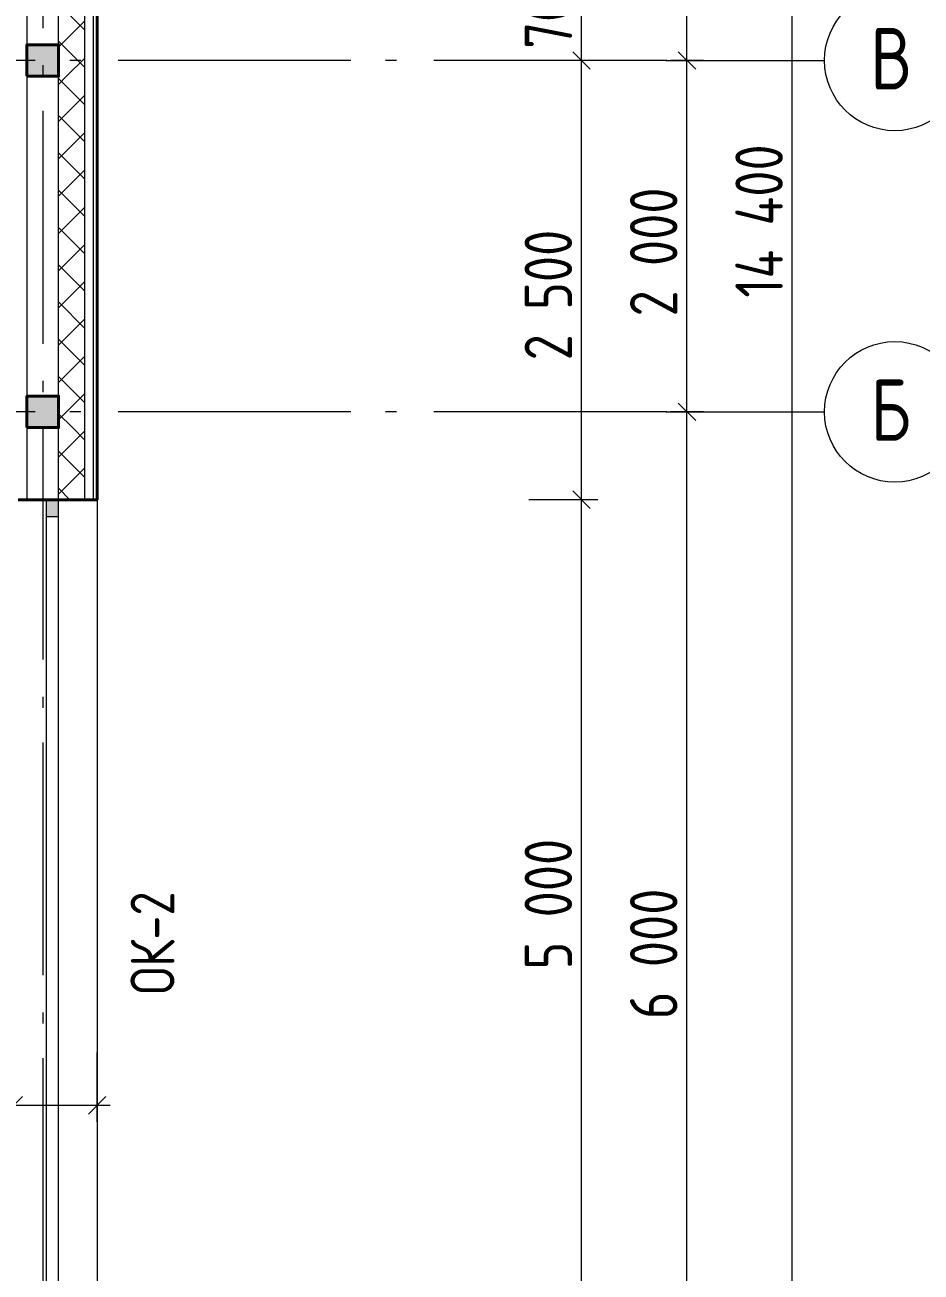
# Model space of a CAD drawing. Header units: millimetres. Extents: x -61690 to 288735, y 32617 to 77592.
# Drawn here: x 22278 to 27379, y 58559 to 65658 of the extents above; entities that cross this region are included whole.
import ezdxf
from ezdxf.enums import TextEntityAlignment as Align

# ---------------------------------------------------------------- set-up
doc = ezdxf.new("R2010")
doc.units = ezdxf.units.MM
doc.header["$MEASUREMENT"] = 0
doc.linetypes.add('Double Dashed', pattern=[1797.222233, 1325, -211.666656, 63.333344, -197.222233])
for name, color, linetype in [('колонны', 7, 'Continuous'), ('марки окон дверей', 7, 'Continuous'), ('Окна ArchiCAD', 7, 'Continuous'), ('оси', 7, 'Continuous'), ('размеры', 7, 'Continuous'), ('размеры внутр', 7, 'Continuous'), ('стены наруж', 7, 'Continuous')]:
    doc.layers.add(name, color=color, linetype=linetype)
for name, color, linetype, lineweight in [('колонны_Ном._пера__94', 252, 'Continuous', 13), ('колонны_Ном._пера__99', 7, 'Continuous', 40), ('марки окон дверей_Ном._пера__96', 7, 'Continuous', 13), ('Окна ArchiCAD_Ном._пера__96', 7, 'Continuous', 13), ('Окна ArchiCAD_Ном._пера__97', 7, 'Continuous', 20), ('Окна ArchiCAD_Ном._пера__99', 7, 'Continuous', 40), ('оси_Ном._пера__96', 7, 'Continuous', 13), ('оси_Ном._пера__97', 7, 'Continuous', 20), ('размеры внутр_Ном._пера__51', 98, 'Continuous', 50), ('размеры внутр_Ном._пера__96', 7, 'Continuous', 13), ('размеры_Ном._пера__51', 98, 'Continuous', 50), ('размеры_Ном._пера__96', 7, 'Continuous', 13), ('стены наруж_Ном._пера__96', 7, 'Continuous', 13), ('стены наруж_Ном._пера__99', 7, 'Continuous', 40)]:
    doc.layers.add(name, color=color, linetype=linetype, lineweight=lineweight)
doc.styles.add('СГЕНЕРИР_СТИЛЬ_2', font='gost_2_304-81_type.ttf')
doc.styles.add('СГЕНЕРИР_СТИЛЬ_3', font='CS_Gost2304.shx')
doc.dimstyles.new('СГЕНЕРИР_СТИЛЬ__1', dxfattribs={"dimtxt": 270.000005, "dimasz": 95, "dimexe": 0.18, "dimexo": 0, "dimgap": 0.09, "dimtad": 1, "dimtih": 1, "dimtoh": 1, "dimdec": 0, "dimzin": 0, "dimdsep": 46, "dimtxsty": 'СГЕНЕРИР_СТИЛЬ_2', "dimblk": 'ARROWHEAD_6', "dimblk1": 'ARROWHEAD_6', "dimblk2": 'ARROWHEAD_6', "dimcen": 0.09, "dimclrd": 7, "dimclre": 7, "dimclrt": 98, "dimadec": 0, "dimazin": 0, "dimtfac": 1, "dimtdec": 4, "dimtmove": 2, "dimatfit": 3, "dimfxl": 1, "dimtolj": 1, "dimtzin": 0, "dimarcsym": 0})
doc.dimstyles.new('СГЕНЕРИР_СТИЛЬ__3', dxfattribs={"dimtxt": 270.000005, "dimasz": 95, "dimexe": 0.18, "dimexo": 0, "dimgap": 0.09, "dimtad": 1, "dimdec": 0, "dimzin": 0, "dimdsep": 46, "dimtxsty": 'СГЕНЕРИР_СТИЛЬ_2', "dimblk": 'ARROWHEAD_6', "dimblk1": 'ARROWHEAD_6', "dimblk2": 'ARROWHEAD_6', "dimcen": 0.09, "dimclrd": 7, "dimclre": 7, "dimclrt": 98, "dimadec": 0, "dimazin": 0, "dimtfac": 1, "dimtdec": 4, "dimtmove": 0, "dimatfit": 3, "dimfxl": 1, "dimtolj": 1, "dimtzin": 0, "dimarcsym": 0})
doc.dimstyles.new('СГЕНЕРИР_СТИЛЬ__4', dxfattribs={"dimtxt": 270.000005, "dimasz": 95, "dimexe": 0.18, "dimexo": 300, "dimgap": 0.09, "dimtad": 1, "dimdec": 0, "dimzin": 0, "dimdsep": 46, "dimtxsty": 'СГЕНЕРИР_СТИЛЬ_2', "dimblk": 'ARROWHEAD_6', "dimblk1": 'ARROWHEAD_6', "dimblk2": 'ARROWHEAD_6', "dimcen": 0.09, "dimclrd": 7, "dimclre": 7, "dimclrt": 98, "dimadec": 0, "dimazin": 0, "dimtfac": 1, "dimtdec": 4, "dimtmove": 0, "dimatfit": 3, "dimfxl": 1, "dimtolj": 1, "dimtzin": 0, "dimarcsym": 0})
doc.dimstyles.new('СГЕНЕРИР_СТИЛЬ__5', dxfattribs={"dimtxt": 270.000005, "dimasz": 95, "dimexe": 0.18, "dimexo": 300, "dimgap": 0.09, "dimtad": 1, "dimdec": 0, "dimzin": 0, "dimdsep": 46, "dimtxsty": 'СГЕНЕРИР_СТИЛЬ_2', "dimblk": 'ARROWHEAD_6', "dimblk1": 'ARROWHEAD_6', "dimblk2": 'ARROWHEAD_6', "dimcen": 0.09, "dimclrd": 7, "dimclre": 7, "dimclrt": 98, "dimadec": 0, "dimazin": 0, "dimtfac": 1, "dimtdec": 4, "dimtmove": 2, "dimatfit": 3, "dimfxl": 1, "dimtolj": 1, "dimtzin": 0, "dimarcsym": 0})
doc.dimstyles.new('СГЕНЕРИР_СТИЛЬ__6', dxfattribs={"dimtxt": 270.000005, "dimasz": 95, "dimexe": 0.18, "dimexo": 300, "dimgap": 0.09, "dimtad": 1, "dimtih": 1, "dimtoh": 1, "dimdec": 0, "dimzin": 0, "dimdsep": 46, "dimtxsty": 'СГЕНЕРИР_СТИЛЬ_2', "dimblk": 'ARROWHEAD_6', "dimblk1": 'ARROWHEAD_6', "dimblk2": 'ARROWHEAD_6', "dimcen": 0.09, "dimclrd": 7, "dimclre": 7, "dimclrt": 98, "dimadec": 0, "dimazin": 0, "dimtfac": 1, "dimtdec": 4, "dimtmove": 0, "dimatfit": 3, "dimfxl": 1, "dimtolj": 1, "dimtzin": 0, "dimarcsym": 0})
pattern_1 = [(45, (0, 0), (-106.06602, 106.06602), []), (135, (0, 0), (106.06602, 106.06602), [])]

# ---------------------------------------------------------------- blocks, each defined once
blk = doc.blocks.new('Окно 16_2')
at = {"layer": 'Окна ArchiCAD_Ном._пера__96', "linetype": 'Continuous'}
for points in [[(-2500, -70), (-2405, -70), (-2405, 0), (-2500, 0)], [(2500, 0), (2405, 0), (2405, -70), (2500, -70)]]:
    blk.add_hatch(color=256, dxfattribs=at).paths.add_polyline_path(points)
for p, q in [((2405, 0), (-2405, 0)), ((-2405, -70), (2405, -70))]:
    blk.add_line(p, q, dxfattribs=at)
at = {"layer": 'Окна ArchiCAD_Ном._пера__97', "linetype": 'Continuous'}
for p, q in [((-2500, 220), (2500, 220)), ((-2405, 0), (-2500, 0)), ((-2405, -70), (-2405, 0)), ((2500, 0), (2405, 0)), ((2405, 0), (2405, -70)), ((-2500, -70), (-2405, -70)), ((2405, -70), (2500, -70)), ((-2500, -255), (2500, -255))]:
    blk.add_line(p, q, dxfattribs=at)
at = {"layer": 'Окна ArchiCAD_Ном._пера__99', "linetype": 'Continuous'}
for p, q in [((-2500, 0), (-2500, -70)), ((2500, 0), (2500, -70))]:
    blk.add_line(p, q, dxfattribs=at)
blk = doc.blocks.new('Стена_17_2', base_point=(22379, 71855.7))
at = {"layer": 'стены наруж_Ном._пера__96', "linetype": 'Continuous'}
h = blk.add_hatch(dxfattribs=at)
h.set_pattern_fill('УТЕПЛИТ_МЕЛКИЙ_0002', color=256, style=0, pattern_type=2)
h.set_pattern_definition(pattern_1)
h.paths.add_polyline_path([(22619, 66155.7), (22469, 66155.7), (22469, 65545.7), (22619, 65545.7)])
h = blk.add_hatch(dxfattribs=at)
h.set_pattern_fill('УТЕПЛИТ_МЕЛКИЙ_0002', color=256, style=0, pattern_type=2)
h.set_pattern_definition(pattern_1)
h.paths.add_polyline_path([(22619, 65365.7), (22619, 65545.7), (22469, 65545.7), (22469, 65365.7)])
h = blk.add_hatch(dxfattribs=at)
h.set_pattern_fill('УТЕПЛИТ_МЕЛКИЙ_0002', color=256, style=0, pattern_type=2)
h.set_pattern_definition(pattern_1)
h.paths.add_polyline_path([(22619, 63545.7), (22619, 65365.7), (22469, 65365.7), (22469, 63545.7)])
h = blk.add_hatch(dxfattribs=at)
h.set_pattern_fill('УТЕПЛИТ_МЕЛКИЙ_0002', color=256, style=0, pattern_type=2)
h.set_pattern_definition(pattern_1)
h.paths.add_polyline_path([(22619, 63365.7), (22619, 63545.7), (22469, 63545.7), (22469, 63365.7)])
h = blk.add_hatch(dxfattribs=at)
h.set_pattern_fill('УТЕПЛИТ_МЕЛКИЙ_0002', color=256, style=0, pattern_type=2)
h.set_pattern_definition(pattern_1)
h.paths.add_polyline_path([(22469, 63365.7), (22469, 62955.7), (22619, 62955.7), (22619, 63365.7)])
for p, q in [((22289, 66155.7), (22289, 65545.7)), ((22469, 65545.7), (22469, 66155.7)), ((22619, 65545.7), (22619, 66155.7)), ((22669, 65545.7), (22669, 66155.7)), ((22289, 65365.7), (22289, 65545.7)), ((22469, 65545.7), (22469, 65365.7)), ((22619, 65365.7), (22619, 65545.7)), ((22669, 65365.7), (22669, 65545.7)), ((22289, 65365.7), (22289, 63545.7)), ((22469, 63545.7), (22469, 65365.7)), ((22619, 63545.7), (22619, 65365.7)), ((22669, 63545.7), (22669, 65365.7)), ((22289, 63365.7), (22289, 63545.7)), ((22469, 63545.7), (22469, 63365.7)), ((22619, 63365.7), (22619, 63545.7)), ((22669, 63365.7), (22669, 63545.7)), ((22289, 63365.7), (22289, 62955.7)), ((22469, 62955.7), (22469, 63365.7)), ((22619, 62955.7), (22619, 63365.7)), ((22669, 62955.7), (22669, 63365.7))]:
    blk.add_line(p, q, dxfattribs=at)
at = {"layer": 'стены наруж_Ном._пера__99', "linetype": 'Continuous'}
for p, q in [((22289, 62955.7), (22239, 62955.7)), ((22399, 62955.7), (22289, 62955.7)), ((22469, 62955.7), (22399, 62955.7)), ((22619, 62955.7), (22469, 62955.7)), ((22669, 62955.7), (22619, 62955.7)), ((22689, 62955.7), (22669, 62955.7))]:
    blk.add_line(p, q, dxfattribs=at)
at = {"layer": 'стены наруж_Ном._пера__99', "linetype": 'Continuous', "flags": 128}
blk.add_lwpolyline([(22689, 62955.7), (22689, 66155.7)], dxfattribs=at)
at = {"layer": 'Окна ArchiCAD', "color": 44, "linetype": 'Continuous', "lineweight": 35, "zscale": 1000, "rotation": 270}
blk.add_blockref('Окно 16_2', (22469, 60455.7), dxfattribs=at)
blk = doc.blocks.new('Колонна_16_2', base_point=(22379, 65455.7))
at = {"layer": 'колонны_Ном._пера__94', "linetype": 'Continuous'}
blk.add_hatch(color=256, dxfattribs=at).paths.add_polyline_path([(22289, 65365.7), (22469, 65365.7), (22469, 65545.7), (22289, 65545.7)])
at = {"layer": 'колонны_Ном._пера__99', "linetype": 'Continuous', "flags": 128}
blk.add_lwpolyline([(22289, 65365.7), (22469, 65365.7), (22469, 65545.7), (22289, 65545.7)], close=True, dxfattribs=at)
blk = doc.blocks.new('Колонна_17_2', base_point=(22379, 63455.7))
at = {"layer": 'колонны_Ном._пера__94', "linetype": 'Continuous'}
blk.add_hatch(color=256, dxfattribs=at).paths.add_polyline_path([(22289, 63365.7), (22469, 63365.7), (22469, 63545.7), (22289, 63545.7)])
at = {"layer": 'колонны_Ном._пера__99', "linetype": 'Continuous', "flags": 128}
blk.add_lwpolyline([(22289, 63365.7), (22469, 63365.7), (22469, 63545.7), (22289, 63545.7)], close=True, dxfattribs=at)
blk = doc.blocks.new('Стандартный маркер сетки_13')
at = {"layer": 'оси_Ном._пера__96', "linetype": 'Double Dashed'}
blk.add_line((900, 0), (20403.4, 0), dxfattribs=at)
at = {"layer": 'оси_Ном._пера__96', "style": 'СГЕНЕРИР_СТИЛЬ_2'}
blk.add_attdef('AC_MarkerText_1', text='', height=350, rotation=90, dxfattribs=at).set_placement((21973.1, -225.7), align=Align.BOTTOM_LEFT)
blk = doc.blocks.new('Стандартный маркер сетки_15')
at = {"layer": 'оси_Ном._пера__96', "linetype": 'Double Dashed'}
for q in [(0, 0), (76534.9, 0)]:
    blk.add_line((900, 0), q, dxfattribs=at)
blk.add_point((900, 0), dxfattribs=at)
blk.add_point((900, 0), dxfattribs=at)
at = {"layer": 'оси_Ном._пера__97', "linetype": 'Continuous'}
blk.add_circle((-400, 0), 400, dxfattribs=at)
at = {"layer": 'оси_Ном._пера__96', "style": 'СГЕНЕРИР_СТИЛЬ_2'}
for tag, p in [('AC_MarkerText_1_1', (-260.8, 269.7)), ('AC_MarkerText_1_2', (77974.1, 269.7))]:
    blk.add_attdef(tag, text='', height=350, rotation=180, dxfattribs=at).set_placement(p, align=Align.BOTTOM_LEFT)
blk = doc.blocks.new('Стандартный маркер сетки_16')
at = {"layer": 'оси_Ном._пера__96', "linetype": 'Double Dashed'}
for q in [(0, 0), (41068.3, 0)]:
    blk.add_line((900, 0), q, dxfattribs=at)
blk.add_point((900, 0), dxfattribs=at)
blk.add_point((900, 0), dxfattribs=at)
at = {"layer": 'оси_Ном._пера__97', "linetype": 'Continuous'}
blk.add_circle((-400, 0), 400, dxfattribs=at)
at = {"layer": 'оси_Ном._пера__96', "style": 'СГЕНЕРИР_СТИЛЬ_2'}
blk.add_attdef('AC_MarkerText_1', text='', height=350, rotation=180, dxfattribs=at).set_placement((-260.8, 269.7), align=Align.BOTTOM_LEFT)
blk = doc.blocks.new('Номер помещения 16_5')
at = {"layer": 'марки окон дверей_Ном._пера__96', "insert": (-316.4, 19.4), "char_height": 250, "attachment_point": 4, "style": 'СГЕНЕРИР_СТИЛЬ_3'}
blk.add_mtext('{ОК-2}', dxfattribs=at)
blk = doc.blocks.new('*D196')
at = {"layer": 'размеры_Ном._пера__96', "linetype": 'Continuous', "transparency": 16777216}
for p, q in [((-45221, 52185.2), (-45321, 52085.2)), ((-45271, 52041.4), (-45271, 52228.9)), ((22329, 52085.2), (22429, 52185.2)), ((22379, 52041.4), (22379, 52228.9)), ((-45346, 52135.2), (-45271, 52135.2)), ((-45271, 52135.2), (22379, 52135.2)), ((22379, 52135.2), (22454, 52135.2))]:
    blk.add_line(p, q, dxfattribs=at)
at = {"layer": 'размеры_Ном._пера__51', "transparency": 16777216, "insert": (-12489, 52210.2), "char_height": 270, "attachment_point": 7, "style": 'СГЕНЕРИР_СТИЛЬ_2'}
blk.add_mtext('{67\xa0650}', dxfattribs=at)
blk = doc.blocks.new('ARROWHEAD_6')
at = {"color": 0, "linetype": 'Continuous', "lineweight": 0}
for p, q in [((0, 0), (-1, 0)), ((-0.5, -0.5), (0.5, 0.5))]:
    blk.add_line(p, q, dxfattribs=at)
blk = doc.blocks.new('*D212')
at = {"layer": 'размеры_Ном._пера__96', "linetype": 'Continuous', "transparency": 16777216}
for p, q in [((25996.4, 63505.7), (26096.4, 63405.7)), ((26140.1, 63455.7), (25952.6, 63455.7)), ((26046.4, 57455.7), (26046.4, 63455.7)), ((25996.4, 57505.7), (26096.4, 57405.7)), ((26140.1, 57455.7), (25952.6, 57455.7)), ((26046.4, 57380.7), (26046.4, 57455.7))]:
    blk.add_line(p, q, dxfattribs=at)
at = {"layer": 'размеры_Ном._пера__51', "transparency": 16777216, "insert": (25992.4, 59998.8), "char_height": 270, "attachment_point": 7, "rotation": 90, "style": 'СГЕНЕРИР_СТИЛЬ_2'}
blk.add_mtext('{6\xa0000}', dxfattribs=at)
blk = doc.blocks.new('*D213')
at = {"layer": 'размеры_Ном._пера__96', "linetype": 'Continuous', "transparency": 16777216}
for p, q in [((26140.1, 65455.7), (25952.6, 65455.7)), ((25996.4, 65505.7), (26096.4, 65405.7)), ((26046.4, 63455.7), (26046.4, 65455.7)), ((25996.4, 63505.7), (26096.4, 63405.7)), ((26140.1, 63455.7), (25952.6, 63455.7))]:
    blk.add_line(p, q, dxfattribs=at)
at = {"layer": 'размеры_Ном._пера__51', "transparency": 16777216, "insert": (25992.4, 63998.8), "char_height": 270, "attachment_point": 7, "rotation": 90, "style": 'СГЕНЕРИР_СТИЛЬ_2'}
blk.add_mtext('{2\xa0000}', dxfattribs=at)
blk = doc.blocks.new('*D214')
at = {"layer": 'размеры_Ном._пера__96', "linetype": 'Continuous', "transparency": 16777216}
for p, q in [((26046.4, 71855.7), (26046.4, 71930.7)), ((26140.1, 71855.7), (25952.6, 71855.7)), ((26096.4, 71805.7), (25996.4, 71905.7)), ((26046.4, 65455.7), (26046.4, 71855.7)), ((26140.1, 65455.7), (25952.6, 65455.7)), ((25996.4, 65505.7), (26096.4, 65405.7))]:
    blk.add_line(p, q, dxfattribs=at)
at = {"layer": 'размеры_Ном._пера__51', "transparency": 16777216, "insert": (25992.4, 68185.7), "char_height": 270, "attachment_point": 7, "rotation": 90, "style": 'СГЕНЕРИР_СТИЛЬ_2'}
blk.add_mtext('{6\xa0400}', dxfattribs=at)
blk = doc.blocks.new('*D215')
at = {"layer": 'размеры внутр_Ном._пера__96', "linetype": 'Continuous', "transparency": 16777216}
for p, q in [((26646.4, 71855.7), (26646.4, 71930.7)), ((26740.1, 71855.7), (26346.4, 71855.7)), ((26696.4, 71805.7), (26596.4, 71905.7)), ((26646.4, 57455.7), (26646.4, 71855.7)), ((26596.4, 57505.7), (26696.4, 57405.7)), ((26740.1, 57455.7), (26346.4, 57455.7)), ((26646.4, 57380.7), (26646.4, 57455.7))]:
    blk.add_line(p, q, dxfattribs=at)
at = {"layer": 'размеры внутр_Ном._пера__51', "transparency": 16777216, "insert": (26592.4, 64105.8), "char_height": 270, "attachment_point": 7, "rotation": 90, "style": 'СГЕНЕРИР_СТИЛЬ_2'}
blk.add_mtext('{14\xa0400}', dxfattribs=at)
blk = doc.blocks.new('*D236')
at = {"layer": 'размеры внутр_Ном._пера__96', "linetype": 'Continuous', "transparency": 16777216}
for p, q in [((22379, 70515.3), (22379, 70909)), ((22214, 70309), (22214, 70702.8)), ((22264, 70659), (22164, 70559)), ((22429, 70659), (22329, 70559)), ((22214, 70609), (22379, 70609))]:
    blk.add_line(p, q, dxfattribs=at)
blk = doc.blocks.new('*D237')
at = {"layer": 'размеры внутр_Ном._пера__96', "linetype": 'Continuous', "transparency": 16777216}
for p, q in [((22379, 70515.3), (22379, 70909)), ((22689, 70309), (22689, 70702.8)), ((22429, 70659), (22329, 70559)), ((22639, 70559), (22739, 70659)), ((22379, 70609), (22689, 70609)), ((22689, 70609), (22764, 70609))]:
    blk.add_line(p, q, dxfattribs=at)
at = {"layer": 'размеры внутр_Ном._пера__51', "transparency": 16777216, "insert": (22739, 70663), "char_height": 270, "attachment_point": 7, "style": 'СГЕНЕРИР_СТИЛЬ_2'}
blk.add_mtext('{310}', dxfattribs=at)
blk = doc.blocks.new('*D302')
at = {"layer": 'размеры внутр_Ном._пера__96', "linetype": 'Continuous', "transparency": 16777216}
for p, q in [((25396.4, 63005.7), (25496.4, 62905.7)), ((25540.1, 62955.7), (25146.4, 62955.7)), ((25446.4, 57955.7), (25446.4, 62955.7)), ((25396.4, 58005.7), (25496.4, 57905.7)), ((25540.1, 57955.7), (25146.4, 57955.7))]:
    blk.add_line(p, q, dxfattribs=at)
at = {"layer": 'размеры внутр_Ном._пера__51', "transparency": 16777216, "char_height": 270, "attachment_point": 7, "rotation": 90, "style": 'СГЕНЕРИР_СТИЛЬ_2'}
for s, insert in [('{5\xa0000}', (25392.4, 60281.6)), ('{500}', (25392.4, 58005.7))]:
    blk.add_mtext(s, dxfattribs=dict(at, insert=insert))
blk = doc.blocks.new('*D303')
at = {"layer": 'размеры внутр_Ном._пера__96', "linetype": 'Continuous', "transparency": 16777216}
for p, q in [((25540.1, 65455.7), (25146.4, 65455.7)), ((25396.4, 65505.7), (25496.4, 65405.7)), ((25446.4, 62955.7), (25446.4, 65455.7)), ((25396.4, 63005.7), (25496.4, 62905.7)), ((25540.1, 62955.7), (25146.4, 62955.7))]:
    blk.add_line(p, q, dxfattribs=at)
at = {"layer": 'размеры внутр_Ном._пера__51', "transparency": 16777216, "insert": (25392.4, 63748.8), "char_height": 270, "attachment_point": 7, "rotation": 90, "style": 'СГЕНЕРИР_СТИЛЬ_2'}
blk.add_mtext('{2\xa0500}', dxfattribs=at)
blk = doc.blocks.new('*D304')
at = {"layer": 'размеры внутр_Ном._пера__96', "linetype": 'Continuous', "transparency": 16777216}
for p, q in [((25396.4, 66205.7), (25496.4, 66105.7)), ((25540.1, 66155.7), (25146.4, 66155.7)), ((25446.4, 65455.7), (25446.4, 66155.7)), ((25540.1, 65455.7), (25146.4, 65455.7)), ((25396.4, 65505.7), (25496.4, 65405.7))]:
    blk.add_line(p, q, dxfattribs=at)
at = {"layer": 'размеры внутр_Ном._пера__51', "transparency": 16777216, "insert": (25392.4, 65522.9), "char_height": 270, "attachment_point": 7, "rotation": 90, "style": 'СГЕНЕРИР_СТИЛЬ_2'}
blk.add_mtext('{700}', dxfattribs=at)
blk = doc.blocks.new('*D330')
at = {"layer": 'размеры внутр_Ном._пера__96', "linetype": 'Continuous', "transparency": 16777216}
for p, q in [((22214, 59414.9), (22214, 59808.6)), ((22689, 59414.9), (22689, 59808.6)), ((22264, 59558.6), (22164, 59458.6)), ((22639, 59458.6), (22739, 59558.6)), ((22214, 59508.6), (22689, 59508.6)), ((22689, 59508.6), (22764, 59508.6))]:
    blk.add_line(p, q, dxfattribs=at)
blk = doc.blocks.new('*D331')
at = {"layer": 'размеры внутр_Ном._пера__96', "linetype": 'Continuous', "transparency": 16777216}
for p, q in [((18499.4, 59355.7), (18105.7, 59355.7)), ((18149.4, 59405.7), (18249.4, 59305.7)), ((18199.4, 57455.7), (18199.4, 59355.7)), ((18149.4, 57505.7), (18249.4, 57405.7)), ((18499.4, 57455.7), (18105.7, 57455.7)), ((18199.4, 57380.7), (18199.4, 57455.7))]:
    blk.add_line(p, q, dxfattribs=at)
at = {"layer": 'размеры внутр_Ном._пера__51', "transparency": 16777216, "insert": (18173.4, 57839.3), "char_height": 270, "attachment_point": 7, "rotation": 90, "style": 'СГЕНЕРИР_СТИЛЬ_2'}
blk.add_mtext('{1\xa0900}', dxfattribs=at)
blk = doc.blocks.new('*D333')
at = {"layer": 'размеры внутр_Ном._пера__96', "linetype": 'Continuous', "transparency": 16777216}
for p, q in [((18149.4, 63505.7), (18249.4, 63405.7)), ((18199.4, 63455.7), (18199.4, 63530.7)), ((18499.4, 63455.7), (18105.7, 63455.7)), ((18249.4, 63305.7), (18149.4, 63405.7)), ((18199.4, 63355.7), (18199.4, 63455.7)), ((18499.4, 63355.7), (18105.7, 63355.7))]:
    blk.add_line(p, q, dxfattribs=at)

msp = doc.modelspace()

# ---------------------------------------------------------------- block references
at = {"layer": 'колонны'}
for name, p in [('Колонна_16_2', (22379, 65455.7)), ('Колонна_17_2', (22379, 63455.7))]:
    msp.add_blockref(name, p, dxfattribs=at)
at = {"layer": 'марки окон дверей', "color": 102, "linetype": 'Continuous', "lineweight": 15, "zscale": 1000, "rotation": 90}
msp.add_blockref('Номер помещения 16_5', (23024, 60455.7), dxfattribs=at)
at = {"layer": 'оси', "color": 251, "linetype": 'Continuous', "lineweight": 13, "zscale": 1000, "rotation": 270}
msp.add_blockref('Стандартный маркер сетки_13', (22379, 73257.1), dxfattribs=at)
at = {"layer": 'оси', "color": 251, "linetype": 'Continuous', "lineweight": 13}
ref = msp.add_blockref('Стандартный маркер сетки_16', (26830, 65455.7), dxfattribs=dict(at, zscale=1000, rotation=180))
ref.add_attrib('AC_MarkerText_1', 'В', dxfattribs={"color": 7, "linetype": 'Continuous', "lineweight": 13, "height": 350, "rotation": 360, "style": 'СГЕНЕРИР_СТИЛЬ_2'}).set_placement((27090.9, 65186), align=Align.BOTTOM_LEFT)
ref = msp.add_blockref('Стандартный маркер сетки_15', (26830, 63455.7), dxfattribs=dict(at, zscale=1000, rotation=180))
ref.add_attrib('AC_MarkerText_1', 'Б', dxfattribs={"color": 7, "linetype": 'Continuous', "lineweight": 13, "height": 350, "rotation": 360, "style": 'СГЕНЕРИР_СТИЛЬ_2'}).set_placement((27090.9, 63186), align=Align.BOTTOM_LEFT)
at = {"layer": 'стены наруж'}
msp.add_blockref('Стена_17_2', (22379, 71855.7), dxfattribs=at)

# ---------------------------------------------------------------- dimensions: what is measured, and where the dimension line sits
at = {"layer": 'размеры', "linetype": 'Continuous'}
for base, p1, p2, picture, middle in [((26046.4, 71855.7), (24335.6, 65455.7), (23916.6, 71855.7), '*D214', (25857.4, 68647.3)), ((26046.4, 65455.7), (24230.9, 63455.7), (24335.6, 65455.7), '*D213', (25857.4, 64460.4)), ((26046.4, 63455.7), (25856.6, 57455.7), (24230.9, 63455.7), '*D212', (25857.4, 60460.4))]:
    dim = msp.add_linear_dim(base=base, p1=p1, p2=p2, angle=90, dimstyle='СГЕНЕРИР_СТИЛЬ__3', dxfattribs=at)
    dim.commit()
    dim.dimension.update_dxf_attribs({"geometry": picture, "text_midpoint": middle, "dimtype": 160, "text_rotation": 90})
dim = msp.add_linear_dim(base=(22379, 52135.2), p1=(-45271, 53544.3), p2=(22379, 61134.3), dimstyle='СГЕНЕРИР_СТИЛЬ__1', dxfattribs=at)
dim.commit()
dim.dimension.update_dxf_attribs({"geometry": '*D196', "text_midpoint": (-11924.9, 52345.2), "dimtype": 160})
at = {"layer": 'размеры внутр', "linetype": 'Continuous'}
for base, p1, p2, picture, middle in [((22379, 70609), (22214, 64655.7), (22379, 72555.2), '*D236', (21960.8, 70798)), ((22689, 70609), (22379, 72555.2), (22689, 64655.7), '*D237', (23046.3, 70798)), ((22689, 59508.6), (22214, 64655.7), (22689, 64655.7), '*D330', (21879.6, 59697.6))]:
    dim = msp.add_linear_dim(base=base, p1=p1, p2=p2, dimstyle='СГЕНЕРИР_СТИЛЬ__6', dxfattribs=at)
    dim.commit()
    dim.dimension.update_dxf_attribs({"geometry": picture, "text_midpoint": middle, "dimtype": 160})
for base, p1, p2, dimstyle, picture, middle in [((26646.4, 71855.7), (23334.9, 57455.7), (23427.5, 71855.7), 'СГЕНЕРИР_СТИЛЬ__4', '*D215', (26457.4, 64669.9)), ((25446.4, 66155.7), (23669.9, 65455.7), (22689, 66155.7), 'СГЕНЕРИР_СТИЛЬ__4', '*D304', (25257.4, 65830.2)), ((25446.4, 65455.7), (22689, 62955.7), (23669.9, 65455.7), 'СГЕНЕРИР_СТИЛЬ__4', '*D303', (25257.4, 64210.4)), ((18199.4, 63455.7), (19379, 63355.7), (27230, 63455.7), 'СГЕНЕРИР_СТИЛЬ__4', '*D333', (18010.4, 63102.5)), ((25446.4, 62955.7), (22689, 57955.7), (22689, 62955.7), 'СГЕНЕРИР_СТИЛЬ__4', '*D302', (25257.4, 60743.2)), ((18199.4, 59355.7), (27230, 57455.7), (19379, 59355.7), 'СГЕНЕРИР_СТИЛЬ__5', '*D331', (18038.4, 58300.9))]:
    dim = msp.add_linear_dim(base=base, p1=p1, p2=p2, angle=90, dimstyle=dimstyle, dxfattribs=at)
    dim.commit()
    dim.dimension.update_dxf_attribs({"geometry": picture, "text_midpoint": middle, "dimtype": 160, "text_rotation": 90})

doc.saveas('drawing.dxf')
